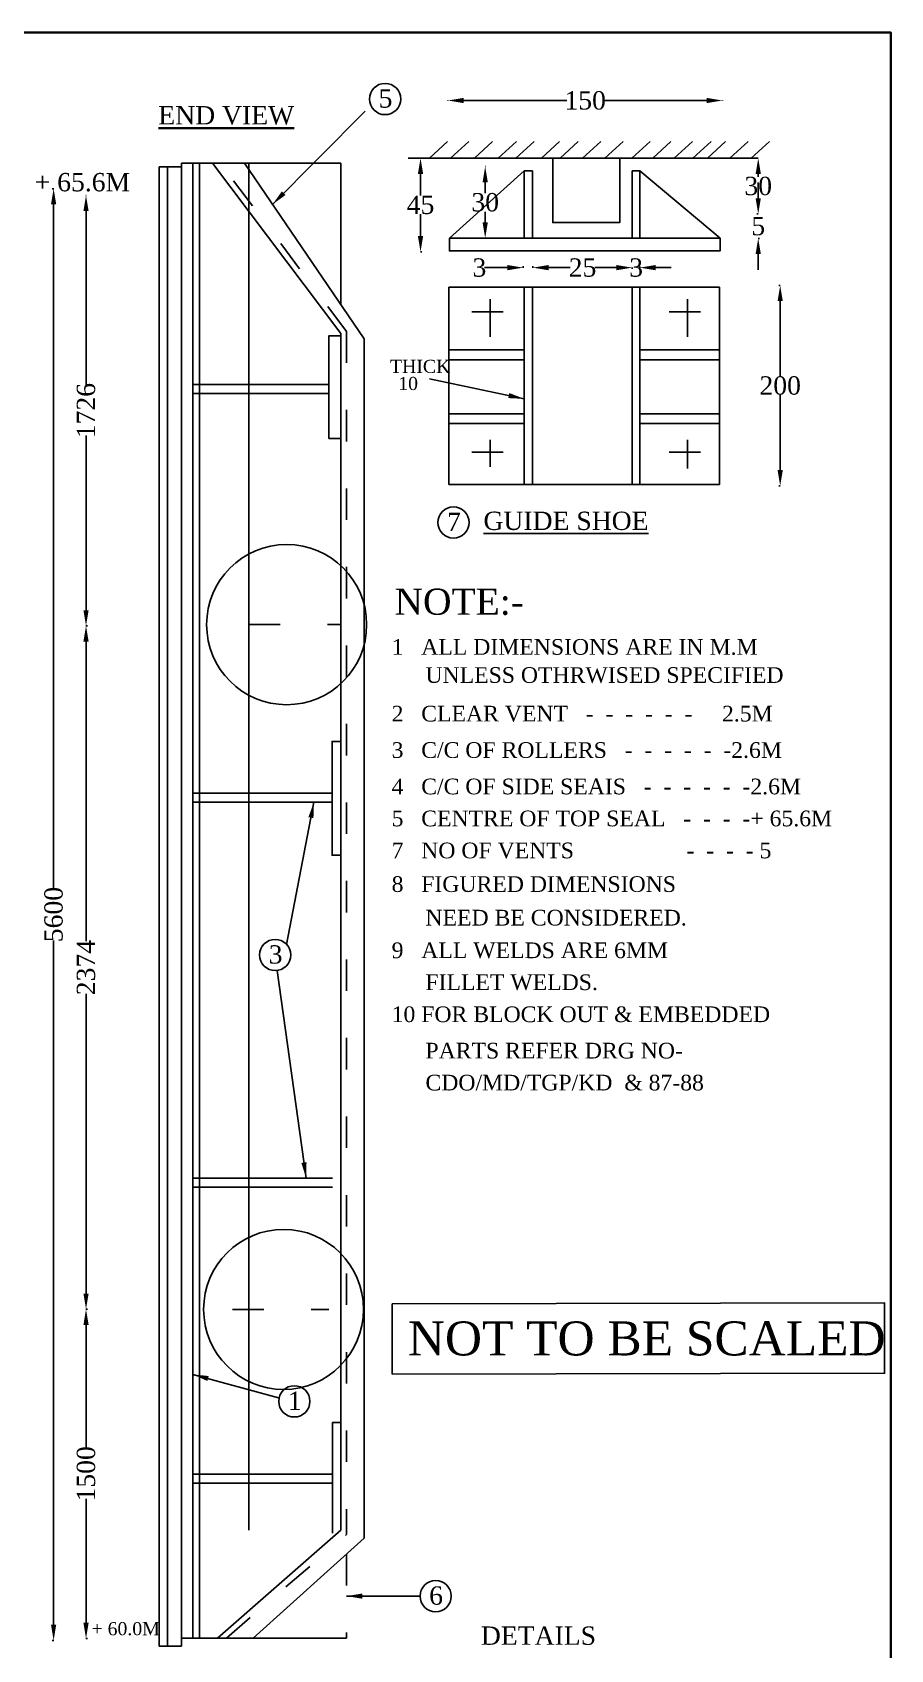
# Model space of a CAD drawing. Header units: millimetres. Extents: x 348 to 7478, y 9028 to 18917.
# Drawn here: x 4170 to 7453, y 12737 to 18917 of the extents above; entities that cross this region are included whole.
import ezdxf

# ---------------------------------------------------------------- set-up
doc = ezdxf.new("R2010")
doc.units = ezdxf.units.MM
doc.header["$MEASUREMENT"] = 0
doc.linetypes.add('ACAD_ISO03W100', pattern=[30, 12, -18])
for name, color, linetype in [('DIM', 5, 'Continuous'), ('DO LINE', 3, 'Continuous'), ('DWG.LINE', 10, 'Continuous'), ('TEXT', 7, 'Continuous')]:
    doc.layers.add(name, color=color, linetype=linetype)
doc.layers.add('TITLE', color=7, linetype='Continuous', lineweight=30)
doc.styles.get("Standard").update_dxf_attribs({"font": 'times.ttf', "height": 70})
doc.dimstyles.get("Standard").update_dxf_attribs({"dimtxt": 70, "dimasz": 60, "dimexe": 0.18, "dimexo": 0.0625, "dimgap": 0.09, "dimtad": 0, "dimtih": 1, "dimtoh": 1, "dimdec": 0, "dimzin": 0, "dimdsep": 46, "dimtxsty": 'Standard', "dimcen": 300, "dimclrd": 5, "dimclre": 5, "dimclrt": 4, "dimadec": 0, "dimazin": 0, "dimtfac": 1, "dimtdec": 0, "dimtofl": 0, "dimtmove": 0, "dimatfit": 3, "dimfxl": 0, "dimtolj": 1, "dimtzin": 0, "dimarcsym": 0})

# ---------------------------------------------------------------- blocks, each defined once
blk = doc.blocks.new('*D12')
at = {"layer": 'Defpoints', "color": 0, "ltscale": 0.2}
for p in [(4217, 18319.6), (4217, 12771.7), (4251.7, 12771.7)]:
    blk.add_point(p, dxfattribs=at)
at = {"layer": 'DIM', "color": 5, "lineweight": -2, "ltscale": 0.2}
for p, q in [((4246.7, 18319.6), (4251.9, 18319.6)), ((4251.7, 18259.6), (4251.7, 15644.8)), ((4251.7, 12831.7), (4251.7, 15446.5)), ((4246.7, 12771.7), (4251.9, 12771.7))]:
    blk.add_line(p, q, dxfattribs=at)
at = {"layer": 'DIM', "color": 5, "ltscale": 0.2}
for points in [[(4241.7, 18259.6), (4261.7, 18259.6), (4251.7, 18319.6)], [(4241.7, 12831.7), (4261.7, 12831.7), (4251.7, 12771.7)]]:
    blk.add_solid(points, dxfattribs=at)
at = {"layer": 'DIM', "color": 4, "ltscale": 0.2, "insert": (4251.7, 15545.7), "char_height": 70, "attachment_point": 5, "rotation": 90}
blk.add_mtext('\\A1;5600', dxfattribs=at)
blk = doc.blocks.new('*D13')
at = {"layer": 'Defpoints', "color": 0, "ltscale": 0.2}
for p in [(4375.7, 14037.4), (4383.1, 14037.4), (4383.1, 12779.2)]:
    blk.add_point(p, dxfattribs=at)
at = {"layer": 'DIM', "color": 5, "lineweight": -2, "ltscale": 0.2}
for p, q in [((4380.7, 14037.4), (4375.5, 14037.4)), ((4375.7, 13977.4), (4375.7, 13503.8)), ((4375.7, 12839.2), (4375.7, 13312.7)), ((4380.7, 12779.2), (4375.5, 12779.2))]:
    blk.add_line(p, q, dxfattribs=at)
at = {"layer": 'DIM', "color": 5, "ltscale": 0.2}
for points in [[(4365.7, 13977.4), (4385.7, 13977.4), (4375.7, 14037.4)], [(4365.7, 12839.2), (4385.7, 12839.2), (4375.7, 12779.2)]]:
    blk.add_solid(points, dxfattribs=at)
at = {"layer": 'DIM', "color": 4, "ltscale": 0.2, "insert": (4375.7, 13408.3), "char_height": 70, "attachment_point": 5, "rotation": 90}
blk.add_mtext('\\A1;1500', dxfattribs=at)
blk = doc.blocks.new('*D14')
at = {"layer": 'Defpoints', "color": 0, "ltscale": 0.2}
for p in [(4375.7, 16648.9), (4405.1, 16648.9), (4383.1, 14037.4)]:
    blk.add_point(p, dxfattribs=at)
at = {"layer": 'DIM', "color": 5, "lineweight": -2, "ltscale": 0.2}
for p, q in [((4380.7, 16648.9), (4375.5, 16648.9)), ((4375.7, 16588.9), (4375.7, 15443.7)), ((4375.7, 14097.4), (4375.7, 15242.6)), ((4380.7, 14037.4), (4375.5, 14037.4))]:
    blk.add_line(p, q, dxfattribs=at)
at = {"layer": 'DIM', "color": 5, "ltscale": 0.2}
for points in [[(4365.7, 16588.9), (4385.7, 16588.9), (4375.7, 16648.9)], [(4365.7, 14097.4), (4385.7, 14097.4), (4375.7, 14037.4)]]:
    blk.add_solid(points, dxfattribs=at)
at = {"layer": 'DIM', "color": 4, "ltscale": 0.2, "insert": (4375.7, 15343.1), "char_height": 70, "attachment_point": 5, "rotation": 90}
blk.add_mtext('\\A1;2374', dxfattribs=at)
blk = doc.blocks.new('*D15')
at = {"layer": 'Defpoints', "color": 0, "ltscale": 0.2}
for p in [(4375.7, 18293.8), (4376, 18293.8), (4405.1, 16648.9)]:
    blk.add_point(p, dxfattribs=at)
at = {"layer": 'DIM', "color": 5, "lineweight": -2, "ltscale": 0.2}
for p, q in [((4375.9, 18293.8), (4375.5, 18293.8)), ((4375.7, 18233.8), (4375.7, 17566.8)), ((4375.7, 16708.9), (4375.7, 17376)), ((4380.7, 16648.9), (4375.5, 16648.9))]:
    blk.add_line(p, q, dxfattribs=at)
at = {"layer": 'DIM', "color": 5, "ltscale": 0.2}
for points in [[(4365.7, 18233.8), (4385.7, 18233.8), (4375.7, 18293.8)], [(4365.7, 16708.9), (4385.7, 16708.9), (4375.7, 16648.9)]]:
    blk.add_solid(points, dxfattribs=at)
at = {"layer": 'DIM', "color": 4, "ltscale": 0.2, "insert": (4375.7, 17471.4), "char_height": 70, "attachment_point": 5, "rotation": 90}
blk.add_mtext('\\A1;1726', dxfattribs=at)
blk = doc.blocks.new('*D16')
at = {"layer": 'Defpoints', "color": 0, "ltscale": 0.2}
for p in [(5660.4, 18436.2), (5655, 18078.6), (5660.4, 18078.6)]:
    blk.add_point(p, dxfattribs=at)
at = {"layer": 'DIM', "color": 5, "lineweight": -2, "ltscale": 0.2}
for p, q in [((5660, 18436.2), (5654.8, 18436.2)), ((5655, 18376.2), (5655, 18293.1)), ((5655, 18138.6), (5655, 18221.7)), ((5660, 18078.6), (5654.8, 18078.6))]:
    blk.add_line(p, q, dxfattribs=at)
at = {"layer": 'DIM', "color": 5, "ltscale": 0.2}
for points in [[(5645, 18376.2), (5665, 18376.2), (5655, 18436.2)], [(5645, 18138.6), (5665, 18138.6), (5655, 18078.6)]]:
    blk.add_solid(points, dxfattribs=at)
at = {"layer": 'DIM', "color": 4, "ltscale": 0.2, "insert": (5655, 18257.4), "char_height": 70, "attachment_point": 5}
blk.add_mtext('\\A1;45', dxfattribs=at)
blk = doc.blocks.new('*D17')
at = {"layer": 'Defpoints', "color": 0, "ltscale": 0.2}
for p in [(5902.4, 18404.4), (5903.8, 18404.4), (5903.8, 18130.5)]:
    blk.add_point(p, dxfattribs=at)
at = {"layer": 'DIM', "color": 5, "lineweight": -2, "ltscale": 0.2}
for p, q in [((5903.7, 18404.4), (5902.2, 18404.4)), ((5902.4, 18344.4), (5902.4, 18303.1)), ((5902.4, 18190.5), (5902.4, 18231.7)), ((5903.7, 18130.5), (5902.2, 18130.5))]:
    blk.add_line(p, q, dxfattribs=at)
at = {"layer": 'DIM', "color": 5, "ltscale": 0.2}
for points in [[(5892.4, 18344.4), (5912.4, 18344.4), (5902.4, 18404.4)], [(5892.4, 18190.5), (5912.4, 18190.5), (5902.4, 18130.5)]]:
    blk.add_solid(points, dxfattribs=at)
at = {"layer": 'DIM', "color": 4, "ltscale": 0.2, "insert": (5902.4, 18267.4), "char_height": 70, "attachment_point": 5}
blk.add_mtext('\\A1;30', dxfattribs=at)
blk = doc.blocks.new('*D18')
at = {"layer": 'Defpoints', "color": 0, "ltscale": 0.2}
for p in [(6919.8, 18436.2), (6919.8, 18223), (6946.6, 18223)]:
    blk.add_point(p, dxfattribs=at)
at = {"layer": 'DIM', "color": 5, "lineweight": -2, "ltscale": 0.2}
for p, q in [((6941.6, 18436.2), (6946.8, 18436.2)), ((6946.6, 18376.2), (6946.6, 18365.3)), ((6946.6, 18283), (6946.6, 18293.9)), ((6941.6, 18223), (6946.8, 18223))]:
    blk.add_line(p, q, dxfattribs=at)
at = {"layer": 'DIM', "color": 5, "ltscale": 0.2}
for points in [[(6936.6, 18376.2), (6956.6, 18376.2), (6946.6, 18436.2)], [(6936.6, 18283), (6956.6, 18283), (6946.6, 18223)]]:
    blk.add_solid(points, dxfattribs=at)
at = {"layer": 'DIM', "color": 4, "ltscale": 0.2, "insert": (6946.6, 18329.6), "char_height": 70, "attachment_point": 5}
blk.add_mtext('\\A1;30', dxfattribs=at)
blk = doc.blocks.new('*D19')
at = {"layer": 'Defpoints', "color": 0, "ltscale": 0.2}
for p in [(6919.8, 18223), (6946.6, 18129.5), (6952.6, 18129.5)]:
    blk.add_point(p, dxfattribs=at)
at = {"layer": 'DIM', "color": 5, "lineweight": -2, "ltscale": 0.2}
for p, q in [((6946.6, 18283), (6946.6, 18343)), ((6941.6, 18223), (6946.8, 18223)), ((6951.6, 18129.5), (6946.4, 18129.5)), ((6946.6, 18069.5), (6946.6, 18009.5))]:
    blk.add_line(p, q, dxfattribs=at)
at = {"layer": 'DIM', "color": 5, "ltscale": 0.2}
for points in [[(6936.6, 18283), (6956.6, 18283), (6946.6, 18223)], [(6936.6, 18069.5), (6956.6, 18069.5), (6946.6, 18129.5)]]:
    blk.add_solid(points, dxfattribs=at)
at = {"layer": 'DIM', "color": 4, "ltscale": 0.2, "insert": (6946.6, 18176.2), "char_height": 70, "attachment_point": 5}
blk.add_mtext('\\A1;5', dxfattribs=at)
blk = doc.blocks.new('*D20')
at = {"layer": 'Defpoints', "color": 0, "ltscale": 0.2}
for p in [(6958.9, 17949.9), (6958.9, 17184.3), (7030.6, 17184.3)]:
    blk.add_point(p, dxfattribs=at)
at = {"layer": 'DIM', "color": 5, "lineweight": -2, "ltscale": 0.2}
for p, q in [((7025.6, 17949.9), (7030.8, 17949.9)), ((7030.6, 17889.9), (7030.6, 17602.8)), ((7030.6, 17244.3), (7030.6, 17531.4)), ((7025.6, 17184.3), (7030.8, 17184.3))]:
    blk.add_line(p, q, dxfattribs=at)
at = {"layer": 'DIM', "color": 5, "ltscale": 0.2}
for points in [[(7020.6, 17889.9), (7040.6, 17889.9), (7030.6, 17949.9)], [(7020.6, 17244.3), (7040.6, 17244.3), (7030.6, 17184.3)]]:
    blk.add_solid(points, dxfattribs=at)
at = {"layer": 'DIM', "color": 4, "ltscale": 0.2, "insert": (7030.6, 17567.1), "char_height": 70, "attachment_point": 5}
blk.add_mtext('\\A1;200', dxfattribs=at)
blk = doc.blocks.new('*D21')
at = {"layer": 'Defpoints', "color": 0, "ltscale": 0.2}
for p in [(6047.6, 18023.4), (6085, 18023.4), (6085, 18017.9)]:
    blk.add_point(p, dxfattribs=at)
at = {"layer": 'DIM', "color": 5, "lineweight": -2, "ltscale": 0.2}
for p, q in [((5987.6, 18017.9), (5899.8, 18017.9)), ((6047.6, 18022.9), (6047.6, 18017.7)), ((6085, 18022.9), (6085, 18017.7)), ((6145, 18017.9), (6205, 18017.9))]:
    blk.add_line(p, q, dxfattribs=at)
at = {"layer": 'DIM', "color": 5, "ltscale": 0.2}
for points in [[(5987.6, 18027.9), (5987.6, 18007.9), (6047.6, 18017.9)], [(6145, 18027.9), (6145, 18007.9), (6085, 18017.9)]]:
    blk.add_solid(points, dxfattribs=at)
at = {"layer": 'DIM', "color": 4, "ltscale": 0.2, "insert": (5880.2, 18017.9), "char_height": 70, "attachment_point": 5}
blk.add_mtext('\\A1;3', dxfattribs=at)
blk = doc.blocks.new('*D22')
at = {"layer": 'Defpoints', "color": 0, "ltscale": 0.2}
for p in [(6085, 18023.4), (6464.3, 18017.9), (6464.3, 18013.5)]:
    blk.add_point(p, dxfattribs=at)
at = {"layer": 'DIM', "color": 5, "lineweight": -2, "ltscale": 0.2}
for p, q in [((6085, 18022.9), (6085, 18017.7)), ((6145, 18017.9), (6227.4, 18017.9)), ((6404.3, 18017.9), (6321.9, 18017.9)), ((6464.3, 18013.6), (6464.3, 18018.1))]:
    blk.add_line(p, q, dxfattribs=at)
at = {"layer": 'DIM', "color": 5, "ltscale": 0.2}
for points in [[(6145, 18027.9), (6145, 18007.9), (6085, 18017.9)], [(6404.3, 18027.9), (6404.3, 18007.9), (6464.3, 18017.9)]]:
    blk.add_solid(points, dxfattribs=at)
at = {"layer": 'DIM', "color": 4, "ltscale": 0.2, "insert": (6274.6, 18017.9), "char_height": 70, "attachment_point": 5}
blk.add_mtext('\\A1;25', dxfattribs=at)
blk = doc.blocks.new('*D23')
at = {"layer": 'Defpoints', "color": 0, "ltscale": 0.2}
for p in [(6464.3, 18013.5), (6494.1, 18022.3), (6494.1, 18017.9)]:
    blk.add_point(p, dxfattribs=at)
at = {"layer": 'DIM', "color": 5, "lineweight": -2, "ltscale": 0.2}
for p, q in [((6404.3, 18017.9), (6344.3, 18017.9)), ((6464.3, 18013.6), (6464.3, 18018.1)), ((6494.1, 18022.3), (6494.1, 18017.7)), ((6554.1, 18017.9), (6614.1, 18017.9))]:
    blk.add_line(p, q, dxfattribs=at)
at = {"layer": 'DIM', "color": 5, "ltscale": 0.2}
for points in [[(6404.3, 18027.9), (6404.3, 18007.9), (6464.3, 18017.9)], [(6554.1, 18027.9), (6554.1, 18007.9), (6494.1, 18017.9)]]:
    blk.add_solid(points, dxfattribs=at)
at = {"layer": 'DIM', "color": 4, "ltscale": 0.2, "insert": (6479.5, 18017.9), "char_height": 70, "attachment_point": 5}
blk.add_mtext('\\A1;3', dxfattribs=at)
blk = doc.blocks.new('*D24')
at = {"layer": 'Defpoints', "color": 0, "ltscale": 0.2}
for p in [(5760, 18658.3), (6809.4, 18658.3), (6809.4, 18656.6)]:
    blk.add_point(p, dxfattribs=at)
at = {"layer": 'DIM', "color": 5, "lineweight": -2, "ltscale": 0.2}
for p, q in [((5760, 18658.2), (5760, 18656.4)), ((5820, 18656.6), (6215, 18656.6)), ((6749.4, 18656.6), (6354.4, 18656.6)), ((6809.4, 18658.2), (6809.4, 18656.4))]:
    blk.add_line(p, q, dxfattribs=at)
at = {"layer": 'DIM', "color": 5, "ltscale": 0.2}
for points in [[(5820, 18666.6), (5820, 18646.6), (5760, 18656.6)], [(6749.4, 18666.6), (6749.4, 18646.6), (6809.4, 18656.6)]]:
    blk.add_solid(points, dxfattribs=at)
at = {"layer": 'DIM', "color": 4, "ltscale": 0.2, "insert": (6284.7, 18656.6), "char_height": 70, "attachment_point": 5}
blk.add_mtext('\\A1;150', dxfattribs=at)

msp = doc.modelspace()

# ---------------------------------------------------------------- linework, layer by layer
at = {"layer": 'DO LINE', "linetype": 'ACAD_ISO03W100', "ltscale": 10}
for p, q in [((5372.3, 17774), (5372.3, 13176.4)), ((5372.3, 13101.8), (5372.3, 12780.6))]:
    msp.add_line(p, q, dxfattribs=at)
for points in [[(5372.3, 17774), (4889.2, 18417.5)], [(4998.6, 16653.7), (5350.8, 16653.7)], [(4936.3, 14036.8), (5304.9, 14036.8)], [(4912.9, 12780.6), (5372.3, 13176.4)]]:
    msp.add_lwpolyline(points, dxfattribs=at)
at = {"layer": 'DWG.LINE', "ltscale": 0.2}
for p, q in [((4655.2, 18402.8), (4655.2, 12750)), ((4687, 18402.8), (4687, 12750)), ((4740.7, 18417.5), (4740.7, 12780.6)), ((4784.4, 18417.5), (4784.4, 12780.6)), ((4810.2, 18417.5), (4810.2, 12780.6)), ((4998.6, 18417.5), (4998.6, 13193.8)), ((5350.8, 18417.5), (5350.8, 17876.2)), ((6051.2, 18130.5), (6051.2, 18388.2)), ((6082.8, 18130.5), (6082.8, 18388.2)), ((6464.3, 18130.5), (6464.3, 18388.2)), ((6494.1, 18130.5), (6494.1, 18388.2)), ((5763.7, 17943.8), (6799, 17943.8)), ((5763.7, 17189), (5763.7, 17943.8)), ((6051.2, 17189), (6051.2, 17943.8)), ((6082.8, 17189), (6082.8, 17943.8)), ((6464.3, 17189), (6464.3, 17943.8)), ((6494.1, 17189), (6494.1, 17943.8)), ((6799, 17943.8), (6799, 17189)), ((5350.8, 17766.2), (5350.8, 13193.8)), ((5439.9, 17745.5), (5439.9, 13162.6)), ((6799, 17189), (5763.7, 17189)), ((4740.7, 12780.6), (5372.3, 12780.6))]:
    msp.add_line(p, q, dxfattribs=at)
for points in [[(5688.7, 18436.2), (5758.3, 18500.1)], [(5769.6, 18436.2), (5839.2, 18500.1)], [(5860.9, 18436.2), (5930.6, 18500.1)], [(5952.3, 18436.2), (6021.9, 18500.1)], [(6019.8, 18436.2), (6089.5, 18500.1)], [(6117.4, 18436.2), (6187.1, 18500.1)], [(6188.7, 18436.2), (6258.4, 18500.1)], [(6274.8, 18436.2), (6344.4, 18500.1)], [(6360.5, 18436.2), (6430.1, 18500.1)], [(6463.1, 18436.2), (6532.7, 18500.1)], [(6543.2, 18436.2), (6612.8, 18500.1)], [(6625.7, 18436.2), (6695.4, 18500.1)], [(6697.1, 18436.2), (6766.7, 18500.1)], [(6752.1, 18436.2), (6821.8, 18500.1)], [(6838.4, 18436.2), (6908.1, 18500.1)], [(6919.8, 18436.2), (6989.4, 18500.1)], [(5607.6, 18436.2), (6942, 18436.2)], [(6160.9, 18436.2), (6160.9, 18190.3), (6417.2, 18190.3), (6417.2, 18436.2)], [(4740.7, 18402.8), (4655.2, 18402.8)], [(4740.7, 18417.5), (5350.8, 18417.5)], [(5350.8, 17766.2), (4859.4, 18417.5)], [(5439.9, 17745.5), (4981.6, 18417.5)], [(5765.8, 18130.5), (6051.2, 18388.2)], [(6051.2, 18388.2), (6082.8, 18388.2)], [(6464.3, 18388.2), (6494.1, 18388.2)], [(6801, 18130.5), (6494.1, 18388.2)], [(5921.9, 17897.5), (5921.9, 17753.2)], [(6675.9, 17897.5), (6675.9, 17753.2)], [(5851.8, 17849.4), (5971.4, 17849.4)], [(6605.9, 17849.4), (6725.5, 17849.4)], [(5350.8, 17757.5), (5304.5, 17757.5), (5304.5, 17365.4), (5350.8, 17365.4)], [(5763.7, 17704), (6051.2, 17704)], [(6494.1, 17704), (6799, 17704)], [(5763.7, 17665.9), (6051.2, 17665.9)], [(6494.1, 17665.9), (6799, 17665.9)], [(4784.4, 17570.9), (5304.5, 17570.9)], [(4784.4, 17536.3), (5304.5, 17536.3)], [(5763.7, 17459.8), (6051.2, 17459.8)], [(6494.1, 17459.8), (6799, 17459.8)], [(5763.7, 17421.7), (6051.2, 17421.7)], [(6494.1, 17421.7), (6799, 17421.7)], [(5851.8, 17312.1), (5971.4, 17312.1)], [(5921.9, 17360.2), (5921.9, 17256.7)], [(6605.9, 17312.1), (6725.5, 17312.1)], [(6675.9, 17360.2), (6675.9, 17250.9)], [(5350.8, 15772.4), (5316.9, 15772.4), (5316.9, 16207.2), (5350.8, 16207.2)], [(4784.4, 16009.6), (5316.9, 16009.6)], [(4784.4, 15975), (5316.9, 15975)], [(4784.4, 14538.4), (5318.4, 14538.4)], [(4784.4, 14503.8), (5318.4, 14503.8)], [(5318.4, 13182), (5318.4, 13604.7), (5350.8, 13604.7)], [(4784.4, 13407.1), (5318.4, 13407.1)], [(4784.4, 13372.5), (5318.4, 13372.5)], [(4878.2, 12780.6), (5350.8, 13193.8)], [(5015.1, 12780.6), (5439.9, 13162.6)], [(4740.7, 12780.6), (4740.7, 12750), (4655.2, 12750)]]:
    msp.add_lwpolyline(points, dxfattribs=at)
for points in [[(5765.8, 18130.5), (6801, 18130.5), (6801, 18082), (5765.8, 18082), (5765.8, 18130.5)], [(5546.9, 14058), (7429.7, 14061.3), (7429.7, 13792.9), (5546.9, 13789.6)]]:
    msp.add_lwpolyline(points, close=True, dxfattribs=at)
for centre, radius in [((5519.4, 18662.2), 59.7), ((5781, 17044), 59.7), ((5142.9, 16653.7), 306.1), ((5099, 15391.2), 59.7), ((5131.3, 14036.8), 305.8), ((5172.3, 13685.4), 59.7), ((5712.8, 12941.2), 59.7)]:
    msp.add_circle(centre, radius, dxfattribs=at)
at = {"layer": 'TITLE', "ltscale": 0.2}
msp.add_lwpolyline([(348, 18917.1), (7453.2, 18917.1), (7453.2, 9027.7), (348, 9027.7)], close=True, dxfattribs=at)

# ---------------------------------------------------------------- texts
at = {"layer": 'TEXT', "ltscale": 0.2}
for s, height, p in [('5', 70, (5494.7, 18629.3)), ('+ 65.6M', 70, (4179.3, 18309.6)), ('THICK', 50, (5538.3, 17615.6)), ('10', 50, (5569.9, 17550.2)), ('7', 70, (5756.3, 17011.2)), ('%%UGUIDE SHOE', 70, (5895.7, 17015.4)), ('NOTE:-', 100, (5555.5, 16691.4)), ('1   ALL DIMENSIONS ARE IN M.M', 60, (5544.5, 16538.6)), ('UNLESS OTHRWISED SPECIFIED', 60, (5673.9, 16431.1)), ('2   CLEAR VENT   -  -  -  -  -  -     2.5M', 60, (5544.5, 16283.5)), ('3   C/C OF ROLLERS   -  -  -  -  -  -2.6M', 60, (5544.5, 16144.4)), ('4   C/C OF SIDE SEAIS   -  -  -  -  -  -2.6M', 60, (5544.5, 16005.2)), ('5   CENTRE OF TOP SEAL   -  -  -  -+ 65.6M', 60, (5544.5, 15883)), ('7   NO OF VENTS                   -  -  -  - 5', 60, (5544.5, 15760.7)), ('8   FIGURED DIMENSIONS             ', 60, (5544.5, 15632.1)), ('NEED BE CONSIDERED.', 60, (5673.9, 15503.8)), ('3', 70, (5074.3, 15358.4)), ('9   ALL WELDS ARE 6MM', 60, (5544.5, 15379.1)), ('FILLET WELDS.', 60, (5673.9, 15257.2)), ('10 FOR BLOCK OUT & EMBEDDED', 60, (5544.5, 15134.6)), ('PARTS REFER DRG NO-', 60, (5673.9, 14995.7)), ('CDO/MD/TGP/KD  & 87-88', 60, (5673.9, 14873.5)), ('NOT TO BE SCALED', 130, (5606.5, 13861)), ('1', 70, (5147.5, 13652.6)), ('6', 70, (5688, 12908.3)), ('+ 60.0M', 50, (4396.8, 12791.7)), ('DETAILS', 70, (5885.7, 12755.1))]:
    msp.add_text(s, height=height, dxfattribs=at).set_placement(p)
at = {"layer": 'TITLE', "ltscale": 0.2}
msp.add_text('%%UEND VIEW', height=70, dxfattribs=at).set_placement((4652.2, 18565.2))

# ---------------------------------------------------------------- dimensions: what is measured, and where the dimension line sits
at = {"layer": 'DIM', "ltscale": 0.2}
dim = msp.add_linear_dim(base=(6809.4, 18656.6), p1=(5760, 18658.3), p2=(6809.4, 18658.3), text='150', dimstyle='Standard', dxfattribs=at)
dim.commit()
dim.dimension.update_dxf_attribs({"geometry": '*D24', "text_midpoint": (6284.7, 18656.6)})
for base, p1, p2, text, picture, middle in [((5655, 18078.6), (5660.4, 18436.2), (5660.4, 18078.6), '45', '*D16', (5655, 18257.4)), ((5902.4, 18404.4), (5903.8, 18130.5), (5903.8, 18404.4), '30', '*D17', (5902.4, 18267.4))]:
    dim = msp.add_linear_dim(base=base, p1=p1, p2=p2, angle=90, text=text, dimstyle='Standard', dxfattribs=at)
    dim.commit()
    dim.dimension.update_dxf_attribs({"geometry": picture, "text_midpoint": middle})
for p1, p2, distance, text, picture, middle in [((6919.8, 18436.2), (6919.8, 18223), 26.8, '30', '*D18', (6946.6, 18329.6)), ((6958.9, 17949.9), (6958.9, 17184.3), 71.7, '200', '*D20', (7030.6, 17567.1))]:
    dim = msp.add_aligned_dim(p1=p1, p2=p2, distance=distance, text=text, dimstyle='Standard', dxfattribs=at)
    dim.commit()
    dim.dimension.update_dxf_attribs({"geometry": picture, "text_midpoint": middle})
for p1, p2, distance, text, picture, middle in [((4217, 18319.6), (4217, 12771.7), 34.7, '5600', '*D12', (4251.7, 15545.7)), ((4383.1, 12779.2), (4383.1, 14037.4), 7.5, '1500', '*D13', (4375.7, 13408.3))]:
    dim = msp.add_aligned_dim(p1=p1, p2=p2, distance=distance, text=text, dimstyle='Standard', dxfattribs=at)
    dim.commit()
    dim.dimension.update_dxf_attribs({"geometry": picture, "text_midpoint": middle, "text_rotation": 90})
dim = msp.add_linear_dim(base=(6946.6, 18129.5), p1=(6919.8, 18223), p2=(6952.6, 18129.5), angle=90, text='5', dimstyle='Standard', override={"dimtmove": 1}, dxfattribs=at)
dim.commit()
dim.dimension.update_dxf_attribs({"geometry": '*D19', "text_midpoint": (6946.6, 18176.2)})
for base, p1, p2, text, picture, middle in [((4375.7, 18293.8), (4405.1, 16648.9), (4376, 18293.8), '1726', '*D15', (4375.7, 17471.4)), ((4375.7, 16648.9), (4383.1, 14037.4), (4405.1, 16648.9), '2374', '*D14', (4375.7, 15343.1))]:
    dim = msp.add_linear_dim(base=base, p1=p1, p2=p2, angle=270, text=text, dimstyle='Standard', override={"dimtmove": 1}, dxfattribs=at)
    dim.commit()
    dim.dimension.update_dxf_attribs({"geometry": picture, "text_midpoint": middle, "text_rotation": 90})
dim = msp.add_linear_dim(base=(6085, 18017.9), p1=(6047.6, 18023.4), p2=(6085, 18023.4), text='3', dimstyle='Standard', dxfattribs=at)
dim.commit()
dim.dimension.update_dxf_attribs({"geometry": '*D21', "text_midpoint": (5880.2, 18017.9), "dimtype": 160})
dim = msp.add_linear_dim(base=(6464.3, 18017.9), p1=(6085, 18023.4), p2=(6464.3, 18013.5), text='25', dimstyle='Standard', override={"dimtmove": 1}, dxfattribs=at)
dim.commit()
dim.dimension.update_dxf_attribs({"geometry": '*D22', "text_midpoint": (6274.6, 18017.9)})
dim = msp.add_linear_dim(base=(6494.1, 18017.9), p1=(6464.3, 18013.5), p2=(6494.1, 18022.3), text='3', dimstyle='Standard', override={"dimtmove": 1}, dxfattribs=at)
dim.commit()
dim.dimension.update_dxf_attribs({"geometry": '*D23', "text_midpoint": (6479.5, 18017.9), "dimtype": 160})

# ---------------------------------------------------------------- leaders
for points in [[(5089.2, 18259.8), (5443.7, 18616.4)], [(6051.2, 17516.6), (5688.7, 17593.3)], [(5247.1, 15975), (5142.9, 15431.8)], [(5217.5, 14538.4), (5107.3, 15332.1)], [(4784.4, 13788.5), (5111.6, 13698.9)], [(5372.3, 12941.2), (5653, 12941.2)]]:
    msp.add_leader(points, dimstyle='Standard', override={"dimgap": 0.09, "dimtad": 0}, dxfattribs=at)

doc.saveas('drawing.dxf')
